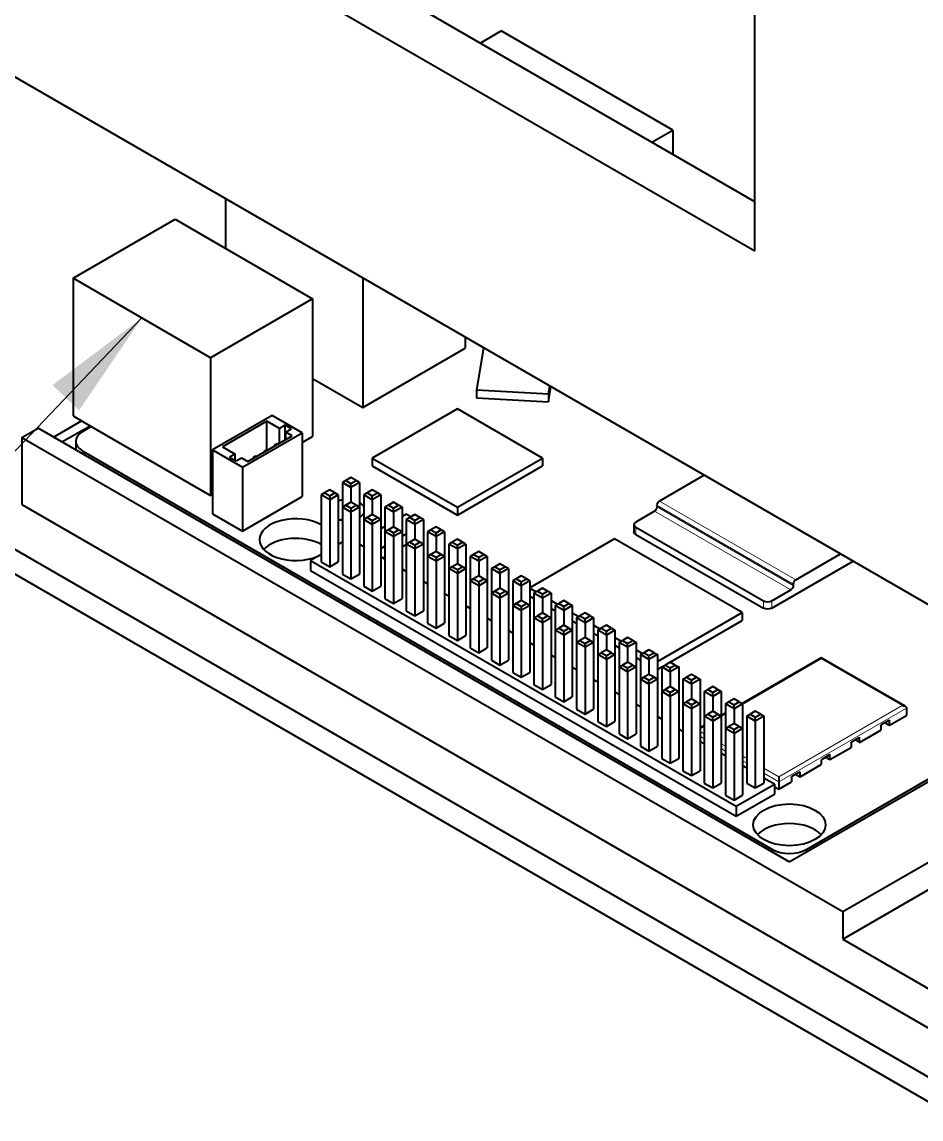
# Model space of a CAD drawing. Header units: inches. Extents: x 0 to 11, y 0 to 8.5.
# Drawn here: x 1.876 to 3.346, y 1.073 to 2.866 of the extents above; entities that cross this region are included whole.
import ezdxf

# ---------------------------------------------------------------- set-up
doc = ezdxf.new("R2010")
doc.units = ezdxf.units.IN
doc.header["$LTSCALE"] = 0.5
doc.header["$MEASUREMENT"] = 0
for name, color, linetype, lineweight in [('ANNOTATION_LINES', 7, 'Continuous', 13), ('TANGENT_LINES', 7, 'Continuous', 15), ('Visible', 7, 'Continuous', 40)]:
    doc.layers.add(name, color=color, linetype=linetype, lineweight=lineweight)

msp = doc.modelspace()

# ---------------------------------------------------------------- linework, layer by layer
at = {"layer": 'ANNOTATION_LINES', "color": 7}
msp.add_line((2.0723, 2.3823, -0.8548), (1.4532, 1.7323, 0.8548), dxfattribs=at)
msp.add_solid([(1.9264, 2.2726), (2.0723, 2.3823), (1.9699, 2.2313)], dxfattribs=at)
at = {"layer": 'TANGENT_LINES'}
for p, q in [((1.9759, 2.1647), (1.9759, 2.1599)), ((2.9189, 2.0831), (3.1416, 1.9545)), ((3.1333, 1.9377), (2.9106, 2.0663)), ((3.1375, 1.9473), (2.9148, 2.0759)), ((2.9148, 2.0735), (3.1375, 1.9449)), ((2.88, 2.0405), (2.88, 2.0285)), ((3.0888, 1.9079), (3.0888, 1.92)), ((3.1027, 1.92), (3.1027, 1.9079)), ((3.1834, 1.8252), (3.0547, 1.7508)), ((3.3156, 1.7488), (3.1834, 1.8252)), ((3.1138, 1.6323), (3.3156, 1.7488)), ((3.3226, 1.7448), (3.1138, 1.6243)), ((3.0268, 1.7348), (3.0199, 1.7307)), ((3.2948, 1.7239), (3.2941, 1.7243)), ((2.992, 1.7147), (2.9851, 1.7106)), ((2.9851, 1.7066), (2.992, 1.7026)), ((2.992, 1.6946), (2.9851, 1.6986)), ((3.0199, 1.6865), (3.0268, 1.6825)), ((3.246, 1.6958), (3.2453, 1.6962)), ((3.0268, 1.6745), (3.0199, 1.6785)), ((3.1973, 1.6677), (3.1966, 1.6681)), ((3.0547, 1.6664), (3.0616, 1.6624)), ((3.0616, 1.6544), (3.0547, 1.6584)), ((3.0895, 1.6464), (3.1138, 1.6323)), ((3.1138, 1.6243), (3.0895, 1.6383)), ((3.1486, 1.6395), (3.1479, 1.6399)), ((3.1034, 1.5138), (3.1034, 1.5089)), ((3.159, 1.5138), (3.159, 1.5096))]:
    msp.add_line(p, q, dxfattribs=at)
at = {"layer": 'Visible'}
for p, q in [((3.0748, 2.5723), (2.1395, 3.1124)), ((2.0699, 3.0722), (3.0748, 2.492)), ((3.0748, 2.492), (3.0748, 2.8809)), ((2.6257, 2.8316), (2.66, 2.8514)), ((2.9405, 2.6895), (2.66, 2.8514)), ((3.4075, 1.8852), (1.7372, 2.8496)), ((2.9062, 2.6697), (2.9405, 2.6895)), ((2.9405, 2.6895), (2.9405, 2.6499)), ((2.209, 2.5772), (2.209, 2.4962)), ((1.9599, 2.4472), (2.1269, 2.5436)), ((2.1269, 2.5436), (2.3517, 2.4138)), ((2.1847, 2.3174), (1.9599, 2.4472)), ((1.9599, 2.4472), (1.9599, 2.2222)), ((2.4338, 2.4474), (2.4338, 2.2362)), ((2.3517, 2.4138), (2.1847, 2.3174)), ((2.3517, 2.4138), (2.3517, 2.1888)), ((2.6009, 2.3509), (2.6009, 2.3327)), ((2.4338, 2.2362), (2.6009, 2.3327)), ((2.6308, 2.3327), (2.6197, 2.2648)), ((2.6327, 2.3326), (2.6308, 2.3327)), ((2.1847, 2.3174), (2.1847, 2.0924)), ((2.3517, 2.2836), (2.4338, 2.2362)), ((2.6197, 2.2648), (2.7373, 2.2583)), ((2.6197, 2.2648), (2.6197, 2.2519)), ((2.7373, 2.2583), (2.7394, 2.271)), ((2.7373, 2.2455), (2.7413, 2.2699)), ((2.6197, 2.2519), (2.7373, 2.2455)), ((2.7373, 2.2583), (2.7373, 2.2455)), ((2.5884, 2.2338), (2.4492, 2.1534)), ((2.7275, 2.1534), (2.5884, 2.2338)), ((1.9279, 2.1876), (1.9738, 2.2141)), ((1.9418, 2.1796), (1.9877, 2.2061)), ((1.9599, 2.2222), (1.9898, 2.2049)), ((2.2856, 2.223), (2.1882, 2.1667)), ((2.2766, 2.2137), (2.2042, 2.1719)), ((2.2766, 2.1663), (2.2766, 2.2137)), ((2.2974, 2.2017), (2.2766, 2.2137)), ((2.3343, 2.1948), (2.2856, 2.223)), ((2.3065, 2.2069), (2.2974, 2.2017)), ((2.3169, 2.2009), (2.3065, 2.2069)), ((2.3065, 2.1828), (2.3065, 2.2069)), ((1.8764, 2.1868), (1.9028, 2.2021)), ((3.1306, 1.4932), (1.9028, 2.2021)), ((1.9898, 2.2049), (1.9759, 2.1968)), ((1.9898, 2.2049), (2.1847, 2.0924)), ((2.2369, 2.1386), (2.3343, 2.1948)), ((2.2459, 2.1478), (2.3183, 2.1896)), ((2.2974, 2.1776), (2.2974, 2.2017)), ((2.3079, 2.1956), (2.3169, 2.2009)), ((2.3079, 2.1836), (2.3079, 2.1956)), ((2.3183, 2.1896), (2.3079, 2.1956)), ((2.3343, 2.1948), (2.3343, 2.0904)), ((2.3343, 2.1788), (2.3517, 2.1888)), ((1.8764, 2.1868), (3.2184, 1.412)), ((1.8764, 2.1868), (1.8764, 2.0775)), ((1.9644, 2.1808), (1.9644, 2.1665)), ((2.2042, 2.1719), (2.2251, 2.1599)), ((2.2933, 2.1768), (2.2891, 2.1743)), ((2.2891, 2.1743), (2.2891, 2.1727)), ((2.2891, 2.1743), (2.2905, 2.1735)), ((2.2947, 2.176), (2.2933, 2.1768)), ((1.9759, 2.1647), (3.1034, 1.5138)), ((2.1882, 2.1667), (2.2369, 2.1386)), ((2.1882, 2.1667), (2.1882, 2.0622)), ((2.2251, 2.1599), (2.216, 2.1547)), ((2.216, 2.1547), (2.2264, 2.1486)), ((2.2251, 2.1494), (2.2251, 2.1599)), ((2.2264, 2.1486), (2.2355, 2.1539)), ((2.2355, 2.1539), (2.2459, 2.1478)), ((2.2585, 2.1567), (2.2543, 2.1543)), ((2.2543, 2.1543), (2.2557, 2.1534)), ((2.2543, 2.1543), (2.2543, 2.1526)), ((2.2599, 2.1559), (2.2585, 2.1567)), ((2.2759, 2.1667), (2.2717, 2.1643)), ((2.2717, 2.1643), (2.2731, 2.1635)), ((2.2717, 2.1643), (2.2717, 2.1627)), ((2.2773, 2.1659), (2.2759, 2.1667)), ((2.4492, 2.1534), (2.4492, 2.1406)), ((2.4492, 2.1534), (2.5884, 2.0731)), ((2.5884, 2.0731), (2.7275, 2.1534)), ((2.7275, 2.1534), (2.7275, 2.1406)), ((2.2369, 2.1386), (2.2369, 2.0341)), ((2.4492, 2.1406), (2.5884, 2.0602)), ((2.5884, 2.0602), (2.7275, 2.1406)), ((2.406, 2.1165), (2.4004, 2.1133)), ((2.4144, 2.1213), (2.406, 2.1165)), ((2.406, 2.1165), (2.4144, 2.1117)), ((2.4227, 2.1165), (2.4144, 2.1213)), ((2.4144, 2.1117), (2.4227, 2.1165)), ((2.4283, 2.1133), (2.4227, 2.1165)), ((2.9918, 2.1252), (2.9189, 2.0831)), ((2.3796, 2.1012), (2.3712, 2.0964)), ((2.3879, 2.0964), (2.3796, 2.1012)), ((2.4004, 2.1133), (2.4004, 2.0731)), ((2.4144, 2.1052), (2.4004, 2.1133)), ((2.4283, 2.1133), (2.4144, 2.1052)), ((2.4144, 2.1052), (2.4144, 2.1117)), ((2.4144, 2.1052), (2.4144, 2.0811)), ((2.4283, 2.1133), (2.4283, 2.0731)), ((2.4492, 2.1012), (2.4408, 2.0964)), ((2.4575, 2.0964), (2.4492, 2.1012)), ((2.1847, 2.0924), (2.1882, 2.0944)), ((2.2369, 2.0341), (2.3343, 2.0904)), ((2.3712, 2.0964), (2.3656, 2.0932)), ((2.3656, 2.0932), (2.3656, 1.9839)), ((2.3796, 2.0851), (2.3656, 2.0932)), ((2.3712, 2.0964), (2.3796, 2.0916)), ((2.3796, 2.0916), (2.3879, 2.0964)), ((2.3935, 2.0932), (2.3796, 2.0851)), ((2.3796, 2.0916), (2.3796, 2.0851)), ((2.3796, 2.0851), (2.3796, 1.9758)), ((2.3935, 2.0932), (2.3879, 2.0964)), ((2.3935, 2.0932), (2.3935, 1.9839)), ((2.4144, 2.0811), (2.406, 2.0763)), ((2.4227, 2.0763), (2.4144, 2.0811)), ((2.4408, 2.0964), (2.4352, 2.0932)), ((2.4492, 2.0851), (2.4352, 2.0932)), ((2.4352, 2.0932), (2.4352, 2.053)), ((2.4408, 2.0964), (2.4492, 2.0916)), ((2.4492, 2.0916), (2.4575, 2.0964)), ((2.4631, 2.0932), (2.4492, 2.0851)), ((2.4492, 2.0851), (2.4492, 2.0916)), ((2.4492, 2.0851), (2.4492, 2.061)), ((2.4631, 2.0932), (2.4575, 2.0964)), ((2.4631, 2.0932), (2.4631, 2.053)), ((2.484, 2.0811), (2.4756, 2.0763)), ((2.4923, 2.0763), (2.484, 2.0811)), ((1.7372, 2.0775), (3.4075, 1.1131)), ((1.8764, 2.0775), (3.4075, 1.1935)), ((2.1882, 2.0622), (2.2369, 2.0341)), ((2.406, 2.0763), (2.4004, 2.0731)), ((2.4004, 2.0731), (2.4004, 1.9638)), ((2.4144, 2.065), (2.4004, 2.0731)), ((2.406, 2.0763), (2.4144, 2.0715)), ((2.4144, 2.0715), (2.4227, 2.0763)), ((2.4283, 2.0731), (2.4144, 2.065)), ((2.4144, 2.0715), (2.4144, 2.065)), ((2.4144, 2.065), (2.4144, 1.9558)), ((2.4283, 2.0731), (2.4227, 2.0763)), ((2.4283, 2.0731), (2.4283, 1.9638)), ((2.4756, 2.0763), (2.47, 2.0731)), ((2.47, 2.0731), (2.47, 2.0329)), ((2.484, 2.065), (2.47, 2.0731)), ((2.4756, 2.0763), (2.484, 2.0715)), ((2.484, 2.0715), (2.4923, 2.0763)), ((2.4979, 2.0731), (2.484, 2.065)), ((2.484, 2.065), (2.484, 2.0715)), ((2.484, 2.065), (2.484, 2.0409)), ((2.4979, 2.0731), (2.4923, 2.0763)), ((2.4979, 2.0731), (2.4979, 2.0329)), ((2.5884, 2.0731), (2.5884, 2.0602)), ((2.9106, 2.0663), (2.88, 2.0486)), ((2.9148, 2.0759), (2.9148, 2.0735)), ((2.4408, 2.0562), (2.4352, 2.053)), ((2.4352, 2.053), (2.4352, 1.9437)), ((2.4492, 2.045), (2.4352, 2.053)), ((2.4492, 2.061), (2.4408, 2.0562)), ((2.4408, 2.0562), (2.4492, 2.0514)), ((2.4575, 2.0562), (2.4492, 2.061)), ((2.4492, 2.0514), (2.4575, 2.0562)), ((2.4631, 2.053), (2.4492, 2.045)), ((2.4492, 2.0514), (2.4492, 2.045)), ((2.4492, 2.045), (2.4492, 1.9357)), ((2.4631, 2.053), (2.4575, 2.0562)), ((2.4631, 2.053), (2.4631, 1.9437)), ((2.5048, 2.0618), (2.4979, 2.0578)), ((2.5125, 2.0574), (2.5048, 2.0618)), ((2.5104, 2.0562), (2.5048, 2.053)), ((2.5048, 2.053), (2.5048, 2.0128)), ((2.5188, 2.045), (2.5048, 2.053)), ((2.5188, 2.061), (2.5104, 2.0562)), ((2.5104, 2.0562), (2.5188, 2.0514)), ((2.5271, 2.0562), (2.5188, 2.061)), ((2.5188, 2.0514), (2.5271, 2.0562)), ((2.5327, 2.053), (2.5188, 2.045)), ((2.5188, 2.045), (2.5188, 2.0514)), ((2.5188, 2.045), (2.5188, 2.0208)), ((2.5327, 2.053), (2.5271, 2.0562)), ((2.5327, 2.053), (2.5327, 2.0128)), ((2.8771, 2.0446), (2.8771, 2.0325)), ((1.7372, 2.0373), (3.4075, 1.073)), ((2.47, 2.0417), (2.4631, 2.0377)), ((2.4756, 2.0361), (2.47, 2.0329)), ((2.484, 2.0249), (2.47, 2.0329)), ((2.47, 2.0329), (2.47, 1.9236)), ((2.484, 2.0409), (2.4756, 2.0361)), ((2.4756, 2.0361), (2.484, 2.0313)), ((2.4923, 2.0361), (2.484, 2.0409)), ((2.484, 2.0313), (2.4923, 2.0361)), ((2.4979, 2.0329), (2.484, 2.0249)), ((2.484, 2.0313), (2.484, 2.0249)), ((2.4979, 2.0329), (2.4923, 2.0361)), ((2.4979, 2.0329), (2.4979, 1.9236)), ((2.4979, 2.0257), (2.5048, 2.0297)), ((2.5452, 2.0361), (2.5396, 2.0329)), ((2.5536, 2.0249), (2.5396, 2.0329)), ((2.5396, 2.0329), (2.5396, 1.9927)), ((2.5536, 2.0409), (2.5452, 2.0361)), ((2.5452, 2.0361), (2.5536, 2.0313)), ((2.5619, 2.0361), (2.5536, 2.0409)), ((2.5536, 2.0313), (2.5619, 2.0361)), ((2.5675, 2.0329), (2.5536, 2.0249)), ((2.5536, 2.0249), (2.5536, 2.0313)), ((2.5675, 2.0329), (2.5619, 2.0361)), ((2.5675, 2.0329), (2.5675, 1.9927)), ((2.88, 2.0405), (3.0888, 1.92)), ((2.88, 2.0285), (3.0888, 1.9079)), ((2.4004, 2.016), (2.3935, 2.012)), ((2.4352, 2.008), (2.4283, 2.012)), ((2.4631, 2.0056), (2.47, 2.0096)), ((2.484, 2.0249), (2.484, 1.9156)), ((2.4979, 2.008), (2.5048, 2.012)), ((2.5104, 2.016), (2.5048, 2.0128)), ((2.5048, 2.0128), (2.5048, 1.9035)), ((2.5188, 2.0048), (2.5048, 2.0128)), ((2.5188, 2.0208), (2.5104, 2.016)), ((2.5104, 2.016), (2.5188, 2.0112)), ((2.5271, 2.016), (2.5188, 2.0208)), ((2.5188, 2.0112), (2.5271, 2.016)), ((2.5327, 2.0128), (2.5188, 2.0048)), ((2.5188, 2.0112), (2.5188, 2.0048)), ((2.5327, 2.0128), (2.5271, 2.016)), ((2.5327, 2.0128), (2.5327, 1.9035)), ((2.5536, 2.0249), (2.5536, 2.0008)), ((2.58, 2.016), (2.5744, 2.0128)), ((2.5744, 2.0128), (2.5744, 1.9726)), ((2.5884, 2.0048), (2.5744, 2.0128)), ((2.5884, 2.0208), (2.58, 2.016)), ((2.58, 2.016), (2.5884, 2.0112)), ((2.5967, 2.016), (2.5884, 2.0208)), ((2.5884, 2.0112), (2.5967, 2.016)), ((2.6023, 2.0128), (2.5884, 2.0048)), ((2.5884, 2.0048), (2.5884, 2.0112)), ((2.6023, 2.0128), (2.5967, 2.016)), ((2.6023, 2.0128), (2.6023, 1.9726)), ((2.8452, 2.0213), (2.7067, 1.9413)), ((3.054, 1.9007), (2.8452, 2.0213)), ((2.3656, 1.9959), (2.3482, 1.9859)), ((2.47, 1.9879), (2.4631, 1.9919)), ((2.4666, 1.9899), (2.47, 1.9919)), ((2.5188, 2.0048), (2.5188, 1.8955)), ((2.5452, 1.9959), (2.5396, 1.9927)), ((2.5396, 1.9927), (2.5396, 1.8834)), ((2.5536, 1.9847), (2.5396, 1.9927)), ((2.5536, 2.0008), (2.5452, 1.9959)), ((2.5452, 1.9959), (2.5536, 1.9911)), ((2.5619, 1.9959), (2.5536, 2.0008)), ((2.5536, 1.9911), (2.5619, 1.9959)), ((2.5675, 1.9927), (2.5536, 1.9847)), ((2.5536, 1.9911), (2.5536, 1.9847)), ((2.5675, 1.9927), (2.5619, 1.9959)), ((2.5675, 1.9927), (2.5675, 1.8834)), ((2.5884, 2.0048), (2.5884, 1.9807)), ((2.6148, 1.9959), (2.6092, 1.9927)), ((2.6232, 1.9847), (2.6092, 1.9927)), ((2.6092, 1.9927), (2.6092, 1.9525)), ((2.6232, 2.0008), (2.6148, 1.9959)), ((2.6148, 1.9959), (2.6232, 1.9911)), ((2.6315, 1.9959), (2.6232, 2.0008)), ((2.6232, 1.9911), (2.6315, 1.9959)), ((2.6371, 1.9927), (2.6232, 1.9847)), ((2.6232, 1.9847), (2.6232, 1.9911)), ((2.6371, 1.9927), (2.6315, 1.9959)), ((2.6371, 1.9927), (2.6371, 1.9525)), ((3.1416, 1.9545), (3.2145, 1.9966)), ((2.3482, 1.9859), (2.3482, 1.9698)), ((2.3482, 1.9859), (3.0442, 1.5841)), ((2.3656, 1.9839), (2.3796, 1.9758)), ((2.3796, 1.9758), (2.3935, 1.9839)), ((2.5536, 1.9847), (2.5536, 1.8754)), ((2.58, 1.9758), (2.5744, 1.9726)), ((2.5884, 1.9646), (2.5744, 1.9726)), ((2.5744, 1.9726), (2.5744, 1.8633)), ((2.5884, 1.9807), (2.58, 1.9758)), ((2.58, 1.9758), (2.5884, 1.971)), ((2.5967, 1.9758), (2.5884, 1.9807)), ((2.5884, 1.971), (2.5967, 1.9758)), ((2.6023, 1.9726), (2.5884, 1.9646)), ((2.6023, 1.9726), (2.5967, 1.9758)), ((2.6023, 1.9726), (2.6023, 1.8633)), ((2.6232, 1.9847), (2.6232, 1.9606)), ((2.6496, 1.9758), (2.644, 1.9726)), ((2.6579, 1.9646), (2.644, 1.9726)), ((2.644, 1.9726), (2.644, 1.9324)), ((2.6579, 1.9807), (2.6496, 1.9758)), ((2.6496, 1.9758), (2.6579, 1.971)), ((2.6663, 1.9758), (2.6579, 1.9807)), ((2.6579, 1.971), (2.6663, 1.9758)), ((2.6719, 1.9726), (2.6579, 1.9646)), ((2.6719, 1.9726), (2.6663, 1.9758)), ((2.6719, 1.9726), (2.6719, 1.9324)), ((3.1027, 1.9079), (3.2354, 1.9846)), ((2.3482, 1.9698), (3.0442, 1.568)), ((2.4004, 1.9638), (2.4144, 1.9558)), ((2.4144, 1.9558), (2.4283, 1.9638)), ((2.5048, 1.9678), (2.4979, 1.9718)), ((2.5884, 1.971), (2.5884, 1.9646)), ((2.5884, 1.9646), (2.5884, 1.8553)), ((2.6148, 1.9558), (2.6092, 1.9525)), ((2.6232, 1.9606), (2.6148, 1.9558)), ((2.6148, 1.9558), (2.6232, 1.9509)), ((2.6315, 1.9558), (2.6232, 1.9606)), ((2.6232, 1.9509), (2.6315, 1.9558)), ((2.6371, 1.9525), (2.6315, 1.9558)), ((2.6579, 1.9646), (2.6579, 1.971)), ((2.6579, 1.9646), (2.6579, 1.9405)), ((2.6844, 1.9558), (2.6788, 1.9525)), ((2.6927, 1.9606), (2.6844, 1.9558)), ((2.6844, 1.9558), (2.6927, 1.9509)), ((2.7011, 1.9558), (2.6927, 1.9606)), ((2.6927, 1.9509), (2.7011, 1.9558)), ((2.7067, 1.9525), (2.7011, 1.9558)), ((2.4352, 1.9437), (2.4492, 1.9357)), ((2.4492, 1.9357), (2.4631, 1.9437)), ((2.5396, 1.9477), (2.5327, 1.9517)), ((2.6092, 1.9525), (2.6092, 1.8432)), ((2.6232, 1.9445), (2.6092, 1.9525)), ((2.6371, 1.9525), (2.6232, 1.9445)), ((2.6232, 1.9509), (2.6232, 1.9445)), ((2.6232, 1.9445), (2.6232, 1.8352)), ((2.6371, 1.9525), (2.6371, 1.8432)), ((2.6579, 1.9405), (2.6496, 1.9357)), ((2.6663, 1.9357), (2.6579, 1.9405)), ((2.6927, 1.9445), (2.6788, 1.9525)), ((2.6788, 1.9525), (2.6788, 1.9124)), ((2.7067, 1.9525), (2.6927, 1.9445)), ((2.6927, 1.9445), (2.6927, 1.9509)), ((2.6927, 1.9445), (2.6927, 1.9204)), ((2.7067, 1.9525), (2.7067, 1.9124)), ((2.7067, 1.9405), (2.7171, 1.9345)), ((2.7275, 1.9405), (2.7192, 1.9357)), ((2.7359, 1.9357), (2.7275, 1.9405)), ((3.1027, 1.92), (3.1333, 1.9377)), ((3.1375, 1.9473), (3.1375, 1.9449)), ((2.47, 1.9236), (2.484, 1.9156)), ((2.484, 1.9156), (2.4979, 1.9236)), ((2.5744, 1.9276), (2.5675, 1.9316)), ((2.6496, 1.9357), (2.644, 1.9324)), ((2.6579, 1.9244), (2.644, 1.9324)), ((2.644, 1.9324), (2.644, 1.8232)), ((2.6496, 1.9357), (2.6579, 1.9308)), ((2.6579, 1.9308), (2.6663, 1.9357)), ((2.6719, 1.9324), (2.6579, 1.9244)), ((2.6579, 1.9308), (2.6579, 1.9244)), ((2.6579, 1.9244), (2.6579, 1.8151)), ((2.6719, 1.9324), (2.6663, 1.9357)), ((2.6719, 1.9324), (2.6719, 1.8232)), ((2.6927, 1.9204), (2.6844, 1.9156)), ((2.7011, 1.9156), (2.6927, 1.9204)), ((2.7067, 1.9276), (2.7136, 1.9236)), ((2.7192, 1.9357), (2.7136, 1.9324)), ((2.7136, 1.9324), (2.7136, 1.8923)), ((2.7275, 1.9244), (2.7136, 1.9324)), ((2.7192, 1.9357), (2.7275, 1.9308)), ((2.7275, 1.9308), (2.7359, 1.9357)), ((2.7415, 1.9324), (2.7275, 1.9244)), ((2.7275, 1.9244), (2.7275, 1.9308)), ((2.7275, 1.9244), (2.7275, 1.9003)), ((2.7415, 1.9324), (2.7359, 1.9357)), ((2.7415, 1.9324), (2.7415, 1.8923)), ((2.7415, 1.9204), (2.7519, 1.9144)), ((2.7623, 1.9204), (2.754, 1.9156)), ((2.7707, 1.9156), (2.7623, 1.9204)), ((3.159, 1.5138), (3.8829, 1.9316)), ((2.5048, 1.9035), (2.5188, 1.8955)), ((2.5188, 1.8955), (2.5327, 1.9035)), ((2.6092, 1.9075), (2.6023, 1.9116)), ((2.6844, 1.9156), (2.6788, 1.9124)), ((2.6927, 1.9043), (2.6788, 1.9124)), ((2.6788, 1.9124), (2.6788, 1.8031)), ((2.6844, 1.9156), (2.6927, 1.9108)), ((2.6927, 1.9108), (2.7011, 1.9156)), ((2.7067, 1.9124), (2.6927, 1.9043)), ((2.6927, 1.9108), (2.6927, 1.9043)), ((2.6927, 1.9043), (2.6927, 1.795)), ((2.7067, 1.9124), (2.7011, 1.9156)), ((2.7067, 1.9124), (2.7067, 1.8031)), ((2.7415, 1.9075), (2.7484, 1.9035)), ((2.7484, 1.9124), (2.754, 1.9156)), ((2.7484, 1.9124), (2.7484, 1.8722)), ((2.7623, 1.9043), (2.7484, 1.9124)), ((2.754, 1.9156), (2.7623, 1.9108)), ((2.7623, 1.9108), (2.7707, 1.9156)), ((2.7763, 1.9124), (2.7623, 1.9043)), ((2.7623, 1.9043), (2.7623, 1.9108)), ((2.7623, 1.9043), (2.7623, 1.8802)), ((2.7707, 1.9156), (2.7763, 1.9124)), ((2.7763, 1.9124), (2.7763, 1.8722)), ((2.5396, 1.8834), (2.5536, 1.8754)), ((2.5536, 1.8754), (2.5675, 1.8834)), ((2.644, 1.8874), (2.6371, 1.8915)), ((2.7136, 1.8923), (2.7192, 1.8955)), ((2.7275, 1.8842), (2.7136, 1.8923)), ((2.7136, 1.8923), (2.7136, 1.783)), ((2.7275, 1.9003), (2.7192, 1.8955)), ((2.7192, 1.8955), (2.7275, 1.8907)), ((2.7359, 1.8955), (2.7275, 1.9003)), ((2.7275, 1.8907), (2.7359, 1.8955)), ((2.7415, 1.8923), (2.7275, 1.8842)), ((2.7275, 1.8842), (2.7275, 1.8907)), ((2.7275, 1.8842), (2.7275, 1.7749)), ((2.7359, 1.8955), (2.7415, 1.8923)), ((2.7415, 1.8923), (2.7415, 1.783)), ((2.7763, 1.9003), (2.7867, 1.8943)), ((2.7763, 1.8874), (2.7832, 1.8834)), ((2.7832, 1.8923), (2.7888, 1.8955)), ((2.7971, 1.8842), (2.7832, 1.8923)), ((2.7832, 1.8923), (2.7832, 1.8521)), ((2.7971, 1.9003), (2.7888, 1.8955)), ((2.7888, 1.8955), (2.7971, 1.8907)), ((2.8055, 1.8955), (2.7971, 1.9003)), ((2.7971, 1.8907), (2.8055, 1.8955)), ((2.8111, 1.8923), (2.7971, 1.8842)), ((2.7971, 1.8842), (2.7971, 1.8907)), ((2.7971, 1.8842), (2.7971, 1.8601)), ((2.8055, 1.8955), (2.8111, 1.8923)), ((2.8111, 1.8923), (2.8111, 1.8521)), ((2.9155, 1.8207), (3.054, 1.9007)), ((2.9363, 1.8199), (3.054, 1.8878)), ((3.054, 1.9007), (3.054, 1.8878)), ((3.2184, 1.412), (4.0536, 1.8942)), ((2.6788, 1.8674), (2.6719, 1.8714)), ((2.7484, 1.8722), (2.754, 1.8754)), ((2.7623, 1.8641), (2.7484, 1.8722)), ((2.7484, 1.8722), (2.7484, 1.7629)), ((2.7623, 1.8802), (2.754, 1.8754)), ((2.754, 1.8754), (2.7623, 1.8706)), ((2.7707, 1.8754), (2.7623, 1.8802)), ((2.7623, 1.8706), (2.7707, 1.8754)), ((2.7763, 1.8722), (2.7623, 1.8641)), ((2.7623, 1.8641), (2.7623, 1.8706)), ((2.7707, 1.8754), (2.7763, 1.8722)), ((2.7763, 1.8722), (2.7763, 1.7629)), ((2.8111, 1.8802), (2.8215, 1.8742)), ((2.8111, 1.8674), (2.818, 1.8633)), ((2.818, 1.8722), (2.8236, 1.8754)), ((2.8319, 1.8641), (2.818, 1.8722)), ((2.818, 1.8722), (2.818, 1.832)), ((2.8319, 1.8802), (2.8236, 1.8754)), ((2.8236, 1.8754), (2.8319, 1.8706)), ((2.8403, 1.8754), (2.8319, 1.8802)), ((2.8319, 1.8706), (2.8403, 1.8754)), ((2.8459, 1.8722), (2.8319, 1.8641)), ((2.8319, 1.8641), (2.8319, 1.8706)), ((2.8403, 1.8754), (2.8459, 1.8722)), ((2.8459, 1.8722), (2.8459, 1.832)), ((2.5744, 1.8633), (2.5884, 1.8553)), ((2.5884, 1.8553), (2.6023, 1.8633)), ((2.7136, 1.8473), (2.7067, 1.8513)), ((2.7623, 1.8641), (2.7623, 1.7548)), ((2.7832, 1.8521), (2.7888, 1.8553)), ((2.7832, 1.8521), (2.7832, 1.7428)), ((2.7971, 1.844), (2.7832, 1.8521)), ((2.7971, 1.8601), (2.7888, 1.8553)), ((2.7888, 1.8553), (2.7971, 1.8505)), ((2.8055, 1.8553), (2.7971, 1.8601)), ((2.7971, 1.8505), (2.8055, 1.8553)), ((2.8111, 1.8521), (2.7971, 1.844)), ((2.7971, 1.844), (2.7971, 1.8505)), ((2.8055, 1.8553), (2.8111, 1.8521)), ((2.8111, 1.8521), (2.8111, 1.7428)), ((2.8319, 1.8641), (2.8319, 1.84)), ((2.8459, 1.8601), (2.8563, 1.8541)), ((2.8459, 1.8473), (2.8528, 1.8432)), ((2.8528, 1.8521), (2.8584, 1.8553)), ((2.8528, 1.8521), (2.8528, 1.8119)), ((2.8667, 1.844), (2.8528, 1.8521)), ((2.8667, 1.8601), (2.8584, 1.8553)), ((2.8584, 1.8553), (2.8667, 1.8505)), ((2.8751, 1.8553), (2.8667, 1.8601)), ((2.8667, 1.8505), (2.8751, 1.8553)), ((2.8807, 1.8521), (2.8667, 1.844)), ((2.8667, 1.844), (2.8667, 1.8505)), ((2.8751, 1.8553), (2.8807, 1.8521)), ((2.8807, 1.8521), (2.8807, 1.8119)), ((3.2184, 1.367), (4.0536, 1.8492)), ((2.6092, 1.8432), (2.6232, 1.8352)), ((2.6232, 1.8352), (2.6371, 1.8432)), ((2.7484, 1.8272), (2.7415, 1.8312)), ((2.7971, 1.844), (2.7971, 1.7348)), ((2.818, 1.832), (2.8236, 1.8352)), ((2.8319, 1.824), (2.818, 1.832)), ((2.818, 1.832), (2.818, 1.7227)), ((2.8319, 1.84), (2.8236, 1.8352)), ((2.8236, 1.8352), (2.8319, 1.8304)), ((2.8403, 1.8352), (2.8319, 1.84)), ((2.8319, 1.8304), (2.8403, 1.8352)), ((2.8459, 1.832), (2.8319, 1.824)), ((2.8319, 1.824), (2.8319, 1.8304)), ((2.8403, 1.8352), (2.8459, 1.832)), ((2.8459, 1.832), (2.8459, 1.7227)), ((2.8667, 1.844), (2.8667, 1.8199)), ((2.8807, 1.84), (2.8911, 1.834)), ((2.8876, 1.832), (2.8932, 1.8352)), ((2.8876, 1.832), (2.8876, 1.7918)), ((2.9015, 1.824), (2.8876, 1.832)), ((2.9015, 1.84), (2.8932, 1.8352)), ((2.8932, 1.8352), (2.9015, 1.8304)), ((2.9099, 1.8352), (2.9015, 1.84)), ((2.9015, 1.8304), (2.9099, 1.8352)), ((2.9155, 1.832), (2.9015, 1.824)), ((2.9015, 1.824), (2.9015, 1.8304)), ((2.9099, 1.8352), (2.9155, 1.832)), ((2.9155, 1.832), (2.9155, 1.7918)), ((2.644, 1.8232), (2.6579, 1.8151)), ((2.6579, 1.8151), (2.6719, 1.8232)), ((2.8319, 1.824), (2.8319, 1.7147)), ((2.8528, 1.8119), (2.8584, 1.8151)), ((2.8667, 1.8039), (2.8528, 1.8119)), ((2.8528, 1.8119), (2.8528, 1.7026)), ((2.8667, 1.8199), (2.8584, 1.8151)), ((2.8584, 1.8151), (2.8667, 1.8103)), ((2.8751, 1.8151), (2.8667, 1.8199)), ((2.8667, 1.8103), (2.8751, 1.8151)), ((2.8807, 1.8119), (2.8667, 1.8039)), ((2.8751, 1.8151), (2.8807, 1.8119)), ((2.8807, 1.8272), (2.8876, 1.8232)), ((2.8807, 1.8119), (2.8807, 1.7026)), ((2.9015, 1.824), (2.9015, 1.7998)), ((2.9155, 1.8079), (2.9224, 1.8119)), ((2.9224, 1.8119), (2.928, 1.8151)), ((2.9363, 1.8039), (2.9224, 1.8119)), ((2.9224, 1.8119), (2.9224, 1.7717)), ((2.9363, 1.8199), (2.928, 1.8151)), ((2.928, 1.8151), (2.9363, 1.8103)), ((2.9447, 1.8151), (2.9363, 1.8199)), ((2.9363, 1.8103), (2.9447, 1.8151)), ((2.9503, 1.8119), (2.9363, 1.8039)), ((2.9447, 1.8151), (2.9503, 1.8119)), ((2.9503, 1.8119), (2.9503, 1.7717)), ((3.1834, 1.8268), (3.0539, 1.7521)), ((3.3206, 1.7476), (3.1834, 1.8268)), ((3.1834, 1.8268), (3.1834, 1.8252)), ((2.6788, 1.8031), (2.6927, 1.795)), ((2.6927, 1.795), (2.7067, 1.8031)), ((2.7832, 1.8071), (2.7763, 1.8111)), ((2.8667, 1.8039), (2.8667, 1.8103)), ((2.8667, 1.8039), (2.8667, 1.6946)), ((2.8876, 1.7918), (2.8932, 1.795)), ((2.9015, 1.7998), (2.8932, 1.795)), ((2.8932, 1.795), (2.9015, 1.7902)), ((2.9099, 1.795), (2.9015, 1.7998)), ((2.9015, 1.7902), (2.9099, 1.795)), ((2.9099, 1.795), (2.9155, 1.7918)), ((2.9363, 1.8039), (2.9363, 1.8103)), ((2.9363, 1.8039), (2.9363, 1.7798)), ((2.9572, 1.7918), (2.9628, 1.795)), ((2.9711, 1.7998), (2.9628, 1.795)), ((2.9628, 1.795), (2.9711, 1.7902)), ((2.9795, 1.795), (2.9711, 1.7998)), ((2.9711, 1.7902), (2.9795, 1.795)), ((2.9795, 1.795), (2.9851, 1.7918)), ((2.7136, 1.783), (2.7275, 1.7749)), ((2.7275, 1.7749), (2.7415, 1.783)), ((2.818, 1.787), (2.8111, 1.791)), ((2.9015, 1.7838), (2.8876, 1.7918)), ((2.8876, 1.7918), (2.8876, 1.6825)), ((2.9155, 1.7918), (2.9015, 1.7838)), ((2.9015, 1.7838), (2.9015, 1.7902)), ((2.9015, 1.7838), (2.9015, 1.6745)), ((2.9155, 1.7918), (2.9155, 1.6825)), ((2.9363, 1.7798), (2.928, 1.7749)), ((2.9447, 1.7749), (2.9363, 1.7798)), ((2.9572, 1.7918), (2.9572, 1.7516)), ((2.9711, 1.7838), (2.9572, 1.7918)), ((2.9851, 1.7918), (2.9711, 1.7838)), ((2.9711, 1.7838), (2.9711, 1.7902)), ((2.9711, 1.7838), (2.9711, 1.7597)), ((2.9851, 1.7918), (2.9851, 1.7516)), ((3.0059, 1.7798), (2.9976, 1.7749)), ((3.0143, 1.7749), (3.0059, 1.7798)), ((2.7484, 1.7629), (2.7623, 1.7548)), ((2.7623, 1.7548), (2.7763, 1.7629)), ((2.8528, 1.7669), (2.8459, 1.7709)), ((2.9224, 1.7717), (2.928, 1.7749)), ((2.9224, 1.7717), (2.9224, 1.6624)), ((2.9363, 1.7637), (2.9224, 1.7717)), ((2.928, 1.7749), (2.9363, 1.7701)), ((2.9363, 1.7701), (2.9447, 1.7749)), ((2.9503, 1.7717), (2.9363, 1.7637)), ((2.9363, 1.7637), (2.9363, 1.7701)), ((2.9363, 1.7637), (2.9363, 1.6544)), ((2.9447, 1.7749), (2.9503, 1.7717)), ((2.9503, 1.7717), (2.9503, 1.6624)), ((2.9711, 1.7597), (2.9628, 1.7548)), ((2.9795, 1.7548), (2.9711, 1.7597)), ((2.992, 1.7717), (2.9976, 1.7749)), ((2.992, 1.7717), (2.992, 1.7315)), ((3.0059, 1.7637), (2.992, 1.7717)), ((2.9976, 1.7749), (3.0059, 1.7701)), ((3.0059, 1.7701), (3.0143, 1.7749)), ((3.0199, 1.7717), (3.0059, 1.7637)), ((3.0059, 1.7637), (3.0059, 1.7701)), ((3.0059, 1.7637), (3.0059, 1.7396)), ((3.0143, 1.7749), (3.0199, 1.7717)), ((3.0199, 1.7717), (3.0199, 1.7315)), ((3.0407, 1.7597), (3.0324, 1.7548)), ((3.0491, 1.7548), (3.0407, 1.7597)), ((2.7832, 1.7428), (2.7971, 1.7348)), ((2.7971, 1.7348), (2.8111, 1.7428)), ((2.8876, 1.7468), (2.8807, 1.7508)), ((2.9572, 1.7516), (2.9628, 1.7548)), ((2.9572, 1.7516), (2.9572, 1.6423)), ((2.9711, 1.7436), (2.9572, 1.7516)), ((2.9628, 1.7548), (2.9711, 1.75)), ((2.9711, 1.75), (2.9795, 1.7548)), ((2.9851, 1.7516), (2.9711, 1.7436)), ((2.9711, 1.75), (2.9711, 1.7436)), ((2.9711, 1.7436), (2.9711, 1.6343)), ((2.9795, 1.7548), (2.9851, 1.7516)), ((2.9851, 1.7516), (2.9851, 1.6423)), ((3.0059, 1.7396), (2.9976, 1.7348)), ((3.0143, 1.7348), (3.0059, 1.7396)), ((3.0268, 1.7516), (3.0324, 1.7548)), ((3.0407, 1.7436), (3.0268, 1.7516)), ((3.0268, 1.7516), (3.0268, 1.7114)), ((3.0324, 1.7548), (3.0407, 1.75)), ((3.0407, 1.75), (3.0491, 1.7548)), ((3.0547, 1.7516), (3.0407, 1.7436)), ((3.0407, 1.7436), (3.0407, 1.75)), ((3.0407, 1.7436), (3.0407, 1.7195)), ((3.0491, 1.7548), (3.0547, 1.7516)), ((3.0547, 1.7516), (3.0547, 1.7114)), ((3.0755, 1.7396), (3.0672, 1.7348)), ((3.0839, 1.7348), (3.0755, 1.7396)), ((3.3226, 1.7448), (3.3226, 1.7327)), ((2.818, 1.7227), (2.8319, 1.7147)), ((2.8319, 1.7147), (2.8459, 1.7227)), ((2.9224, 1.7267), (2.9155, 1.7307)), ((2.992, 1.7315), (2.9976, 1.7348)), ((3.0059, 1.7235), (2.992, 1.7315)), ((2.992, 1.7315), (2.992, 1.6222)), ((2.9976, 1.7348), (3.0059, 1.7299)), ((3.0059, 1.7299), (3.0143, 1.7348)), ((3.0199, 1.7315), (3.0059, 1.7235)), ((3.0059, 1.7235), (3.0059, 1.7299)), ((3.0059, 1.7235), (3.0059, 1.6142)), ((3.0143, 1.7348), (3.0199, 1.7315)), ((3.0268, 1.7364), (3.0199, 1.7324)), ((3.0199, 1.7315), (3.0199, 1.6222)), ((3.0616, 1.7315), (3.0672, 1.7348)), ((3.0755, 1.7235), (3.0616, 1.7315)), ((3.0616, 1.7315), (3.0616, 1.6222)), ((3.0672, 1.7348), (3.0755, 1.7299)), ((3.0755, 1.7299), (3.0839, 1.7348)), ((3.0895, 1.7315), (3.0755, 1.7235)), ((3.0755, 1.7235), (3.0755, 1.7299)), ((3.0755, 1.7235), (3.0755, 1.6142)), ((3.0839, 1.7348), (3.0895, 1.7315)), ((3.0895, 1.7315), (3.0895, 1.6222)), ((3.2941, 1.7243), (3.2815, 1.7171)), ((3.2948, 1.7167), (3.3226, 1.7327)), ((3.2948, 1.7167), (3.2948, 1.7239)), ((2.9572, 1.7066), (2.9503, 1.7106)), ((2.992, 1.7163), (2.9851, 1.7123)), ((3.0268, 1.7114), (3.0324, 1.7147)), ((3.0407, 1.7034), (3.0268, 1.7114)), ((3.0268, 1.7114), (3.0268, 1.6022)), ((3.0407, 1.7195), (3.0324, 1.7147)), ((3.0324, 1.7147), (3.0407, 1.7098)), ((3.0491, 1.7147), (3.0407, 1.7195)), ((3.0407, 1.7098), (3.0491, 1.7147)), ((3.0547, 1.7114), (3.0407, 1.7034)), ((3.0407, 1.7034), (3.0407, 1.7098)), ((3.0491, 1.7147), (3.0547, 1.7114)), ((3.0547, 1.7114), (3.0547, 1.6022)), ((3.246, 1.6885), (3.2808, 1.7086)), ((3.2808, 1.7159), (3.2808, 1.7086)), ((3.2878, 1.7207), (3.2948, 1.7167)), ((2.8528, 1.7026), (2.8667, 1.6946)), ((2.8667, 1.6946), (2.8807, 1.7026)), ((2.992, 1.6865), (2.9851, 1.6906)), ((3.0407, 1.7034), (3.0407, 1.5941)), ((3.2321, 1.6877), (3.2321, 1.6805)), ((3.2453, 1.6962), (3.2328, 1.6889)), ((3.2391, 1.6926), (3.246, 1.6885)), ((3.246, 1.6885), (3.246, 1.6958)), ((2.8876, 1.6825), (2.9015, 1.6745)), ((2.9015, 1.6745), (2.9155, 1.6825)), ((3.0268, 1.6664), (3.0199, 1.6705)), ((3.1966, 1.6681), (3.1841, 1.6608)), ((3.1973, 1.6604), (3.2321, 1.6805)), ((2.9224, 1.6624), (2.9363, 1.6544)), ((2.9363, 1.6544), (2.9503, 1.6624)), ((3.0616, 1.6464), (3.0547, 1.6504)), ((3.1306, 1.4932), (3.409, 1.6539)), ((3.1486, 1.6323), (3.1834, 1.6524)), ((3.1834, 1.6596), (3.1834, 1.6524)), ((3.1904, 1.6644), (3.1973, 1.6604)), ((3.1973, 1.6604), (3.1973, 1.6677)), ((2.9572, 1.6423), (2.9711, 1.6343)), ((2.9711, 1.6343), (2.9851, 1.6423)), ((3.1138, 1.6323), (3.1138, 1.6243)), ((3.1479, 1.6399), (3.1354, 1.6327)), ((3.1416, 1.6363), (3.1486, 1.6323)), ((3.1486, 1.6323), (3.1486, 1.6395)), ((2.992, 1.6222), (3.0059, 1.6142)), ((3.0059, 1.6142), (3.0199, 1.6222)), ((3.0442, 1.5841), (3.1069, 1.6202)), ((3.0616, 1.6222), (3.0755, 1.6142)), ((3.0755, 1.6142), (3.0895, 1.6222)), ((3.1069, 1.6202), (3.0895, 1.6303)), ((3.1069, 1.6202), (3.1069, 1.6042)), ((3.1069, 1.6162), (3.1138, 1.6122)), ((3.1138, 1.6243), (3.1138, 1.6122)), ((3.1138, 1.6122), (3.1347, 1.6243)), ((3.1347, 1.6315), (3.1347, 1.6243)), ((3.0268, 1.6022), (3.0407, 1.5941)), ((3.0407, 1.5941), (3.0547, 1.6022)), ((3.0442, 1.568), (3.1069, 1.6042)), ((3.0442, 1.5841), (3.0442, 1.568)), ((3.2184, 1.412), (3.2184, 1.367)), ((3.2184, 1.367), (3.4075, 1.2578))]:
    msp.add_line(p, q, dxfattribs=at)
for centre, major_axis, start_param, end_param in [((2.0037, 2.1808), (-0.0394, 0), 5.497787, 7.068583), ((2.4074, 2.0683), (-0.0295, 0), 4.95033, 5.203272), ((2.4074, 2.0683), (-0.0295, 0), 3.48143, 3.926991), ((2.4074, 2.0683), (-0.0295, 0), 2.356194, 2.801756), ((2.9106, 2.0711), (0.00295, 0.00511), 3.926991, 5.497787), ((2.3239, 2.02), (-0.0591, 0), 3.926991, 8.63938), ((2.4074, 2.0683), (-0.0295, 0), 1.079914, 1.332855), ((2.4074, 2.0361), (-0.0295, 0), 4.95033, 5.052226), ((2.8869, 2.0446), (-0.00984, 0), 5.497787, 7.068583), ((2.3239, 1.9879), (-0.0591, 0), 3.926991, 5.792303), ((3.1416, 1.9497), (0.00295, 0.00511), 0.785398, 2.356194), ((3.0957, 1.924), (-0.00984, 0), 0.785398, 2.356194), ((3.1312, 1.5218), (-0.0591, 0), 3.632475, 5.792303), ((3.1312, 1.5298), (-0.0394, 0), 0.785398, 2.356194)]:
    msp.add_ellipse(centre, major_axis=major_axis, ratio=0.57735, start_param=start_param, end_param=end_param, dxfattribs=at)
at = {"layer": 'Visible', "extrusion": (0, 0, -1)}
for centre, major_axis, start_param, end_param in [((2.9189, 2.0783), (-0.00295, -0.00511), 0.785398, 2.356194), ((2.8869, 2.0325), (0.00984, 0), 2.356194, 3.141593), ((3.1333, 1.9425), (-0.00295, -0.00511), 3.926991, 5.497787), ((3.0957, 1.912), (0.00984, 0), 0.785398, 2.356194), ((3.3156, 1.7448), (-0.00696, 0), 1.570796, 3.141593), ((3.2941, 1.7235), (-0.000492, -0.000852), 2.356194, 3.926991), ((3.2815, 1.7163), (-0.000492, -0.000852), 0.785398, 2.356194), ((3.2328, 1.6881), (-0.000492, -0.000852), 0.785398, 2.356194), ((3.2453, 1.6954), (-0.000492, -0.000852), 2.356194, 3.926991), ((3.1966, 1.6672), (-0.000492, -0.000852), 2.356194, 3.926991), ((3.1841, 1.66), (-0.000492, -0.000852), 0.785398, 2.356194), ((3.1354, 1.6319), (-0.000492, -0.000852), 0.785398, 2.356194), ((3.1479, 1.6391), (-0.000492, -0.000852), 2.356194, 3.926991)]:
    msp.add_ellipse(centre, major_axis=major_axis, ratio=0.57735, start_param=start_param, end_param=end_param, dxfattribs=at)
at = {"layer": 'Visible'}
msp.add_ellipse((3.1312, 1.5539), major_axis=(-0.0591, 0), ratio=0.57735, dxfattribs=at)

doc.saveas('drawing.dxf')
